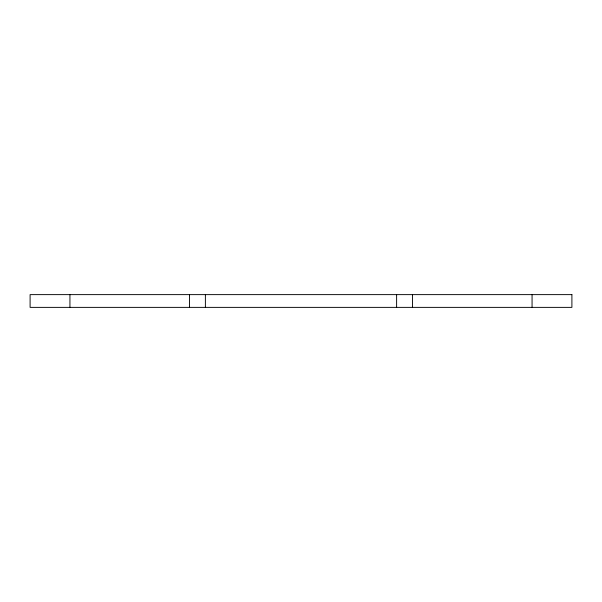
<?xml version="1.0" encoding="UTF-8"?>
<svg xmlns="http://www.w3.org/2000/svg" width="602" height="602" viewBox="0 0 602 602"><rect width="100%" height="100%" fill="white"/><g stroke="black" fill="none" stroke-linecap="round" stroke-linejoin="round"><path stroke-width="0.9" d="M532.063 294.626L532.063 307.374M412.551 294.626L412.551 307.374M396.613 294.626L396.613 307.374M205.387 294.626L205.387 307.374M189.449 294.626L189.449 307.374M69.937 294.626L69.937 307.374M571.9 294.626L30.1 294.626L30.1 307.374L571.9 307.374L571.9 294.626"/></g></svg>
